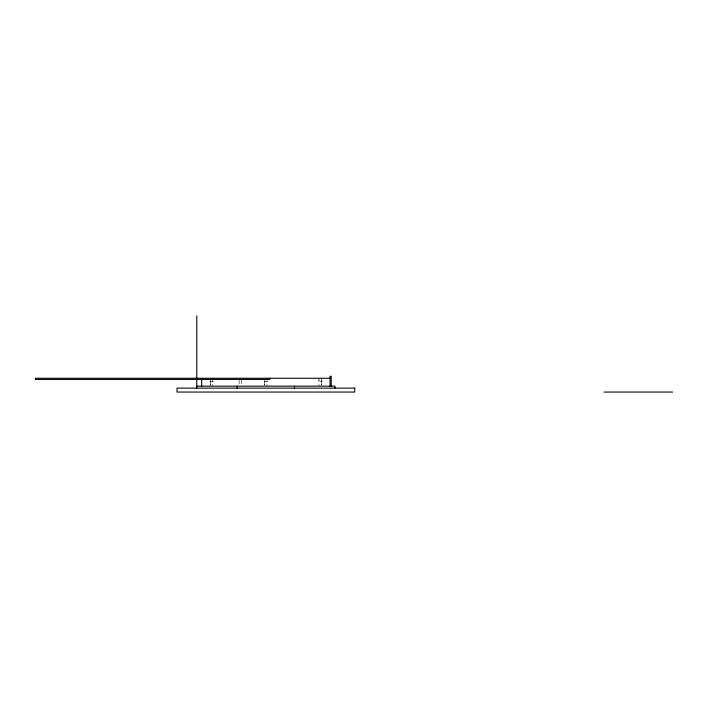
<?xml version="1.0" encoding="UTF-8"?>
<svg xmlns="http://www.w3.org/2000/svg" width="708" height="708" viewBox="0 0 708 708"><rect width="100%" height="100%" fill="white"/><g stroke="black" fill="none" stroke-linecap="round" stroke-linejoin="round"><path stroke-width="0.53" stroke-dasharray="3.54 2.66" d="M209.807 381.798L213.365 381.798M264.102 381.798L267.659 381.798M321.954 380.019L321.954 381.798L318.396 381.798L318.396 380.019M321.361 381.798L321.361 386.143M321.264 378.249L321.264 385.152M319.087 378.249L318.989 386.143M266.969 378.249L267.066 386.143M264.792 378.249L264.792 385.152M264.695 381.798L264.695 386.143M241.525 380.223L241.525 385.152M239.154 380.223L239.154 386.143M212.674 378.249L212.772 386.143M210.497 378.249L210.497 385.152M210.4 381.798L210.4 386.143"/><path stroke-width="1.06" d="M330.043 378.249L35.4 378.249L35.4 379.426L269.952 379.426L269.952 378.249M196.78 386.143L334.981 386.143L334.981 388.117M603.889 392.064L672.6 392.064M331.229 386.143L331.229 376.267L330.043 376.267L330.043 386.143M294.501 386.143L294.501 388.117M237.26 386.143L237.26 388.117M201.709 379.231L201.709 386.143M196.78 315.936L196.78 378.249M196.78 379.231L196.78 388.117M354.726 388.117L177.035 388.117L177.035 392.064L354.726 392.064L354.726 388.117"/></g></svg>
